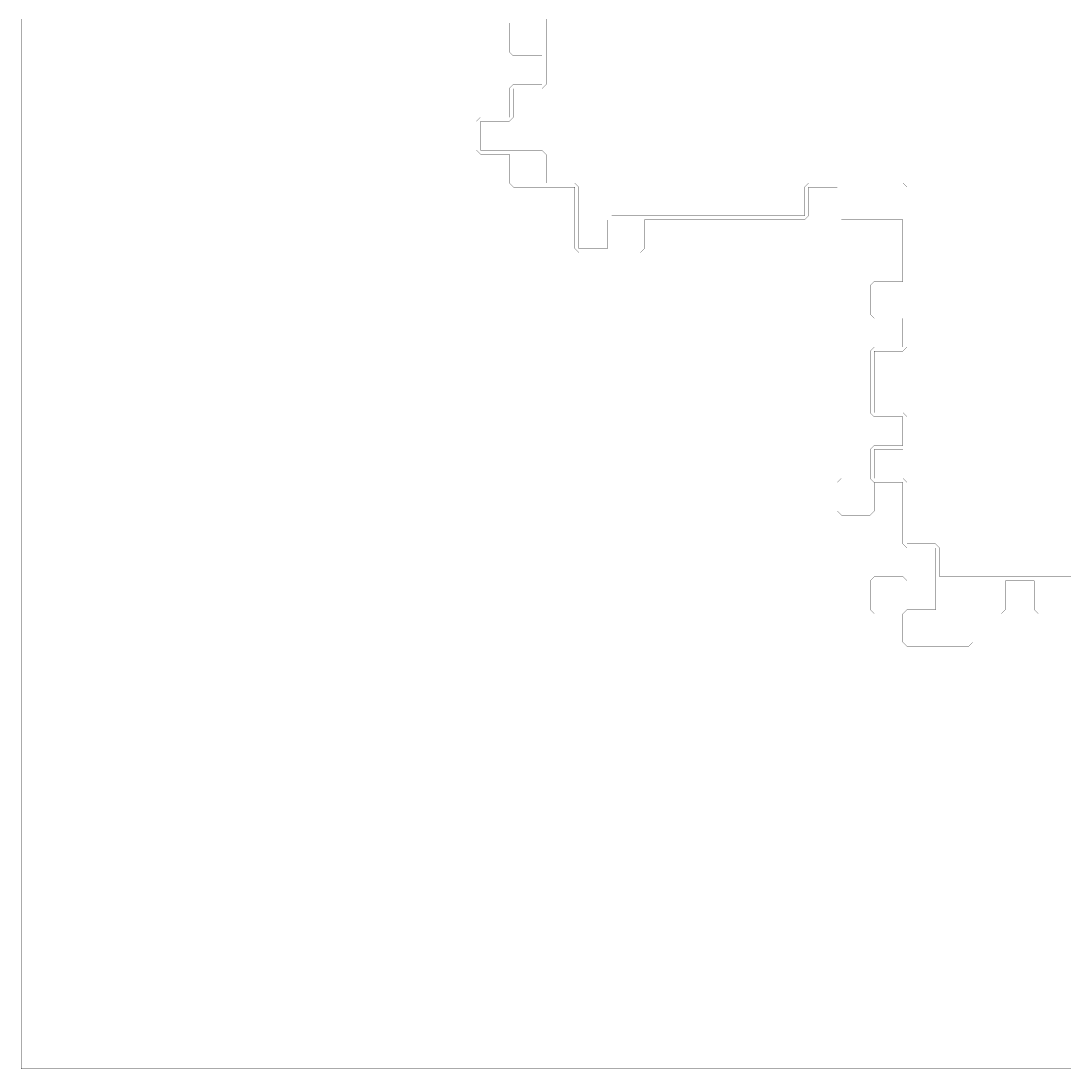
# Model space of a CAD drawing. Header units: metres. Extents: x 0 to 4990, y -4990 to 0.
# Drawn here: x 0 to 2495, y -4990 to -2495 of the extents above; entities that cross this region are included whole.
import ezdxf

# ---------------------------------------------------------------- set-up
doc = ezdxf.new("R2010")
doc.units = ezdxf.units.M
doc.layers.add('conductor', color=1, linetype='Continuous')
doc.layers.add('substrate', color=5, linetype='Continuous')

msp = doc.modelspace()

# ---------------------------------------------------------------- linework, layer by layer
at = {"layer": 'conductor', "const_width": 0.5}
msp.add_lwpolyline([(1250, -2490.234375), (1250, -2500), (1250, -2509.765625), (1250, -2519.53125), (1250, -2529.296875), (1250, -2539.0625), (1250, -2548.828125), (1250, -2558.59375), (1250, -2568.359375), (1250, -2578.125), (1250, -2587.890625), (1250, -2597.65625), (1250, -2607.421875), (1250, -2617.1875), (1250, -2626.953125), (1250, -2636.71875), (1250, -2646.484375), (1240.234375, -2656.25), (1230.46875, -2656.25), (1220.703125, -2656.25), (1210.9375, -2656.25), (1201.171875, -2656.25), (1191.40625, -2656.25), (1181.640625, -2656.25), (1171.875, -2656.25), (1171.875, -2666.015625), (1171.875, -2675.78125), (1171.875, -2685.546875), (1171.875, -2695.3125), (1171.875, -2705.078125), (1171.875, -2714.84375), (1171.875, -2724.609375), (1162.109375, -2734.375), (1152.34375, -2734.375), (1142.578125, -2734.375), (1132.8125, -2734.375), (1123.046875, -2734.375), (1113.28125, -2734.375), (1103.515625, -2734.375), (1093.75, -2734.375), (1093.75, -2744.140625), (1093.75, -2753.90625), (1093.75, -2763.671875), (1093.75, -2773.4375), (1093.75, -2783.203125), (1093.75, -2792.96875), (1093.75, -2802.734375), (1103.515625, -2802.734375), (1113.28125, -2802.734375), (1123.046875, -2802.734375), (1132.8125, -2802.734375), (1142.578125, -2802.734375), (1152.34375, -2802.734375), (1162.109375, -2802.734375), (1171.875, -2802.734375), (1181.640625, -2802.734375), (1191.40625, -2802.734375), (1201.171875, -2802.734375), (1210.9375, -2802.734375), (1220.703125, -2802.734375), (1230.46875, -2802.734375), (1240.234375, -2802.734375), (1250, -2812.5), (1250, -2822.265625), (1250, -2832.03125), (1250, -2841.796875), (1250, -2851.5625), (1250, -2861.328125), (1250, -2871.09375), (1250, -2880.859375), (1259.765625, -2880.859375), (1269.53125, -2880.859375), (1279.296875, -2880.859375), (1289.0625, -2880.859375), (1298.828125, -2880.859375), (1308.59375, -2880.859375), (1318.359375, -2880.859375), (1328.125, -2890.625), (1328.125, -2900.390625), (1328.125, -2910.15625), (1328.125, -2919.921875), (1328.125, -2929.6875), (1328.125, -2939.453125), (1328.125, -2949.21875), (1328.125, -2958.984375), (1328.125, -2968.75), (1328.125, -2978.515625), (1328.125, -2988.28125), (1328.125, -2998.046875), (1328.125, -3007.8125), (1328.125, -3017.578125), (1328.125, -3027.34375), (1328.125, -3037.109375), (1337.890625, -3037.109375), (1347.65625, -3037.109375), (1357.421875, -3037.109375), (1367.1875, -3037.109375), (1376.953125, -3037.109375), (1386.71875, -3037.109375), (1396.484375, -3037.109375), (1396.484375, -3027.34375), (1396.484375, -3017.578125), (1396.484375, -3007.8125), (1396.484375, -2998.046875), (1396.484375, -2988.28125), (1396.484375, -2978.515625), (1396.484375, -2968.75), (1406.25, -2958.984375), (1416.015625, -2958.984375), (1425.78125, -2958.984375), (1435.546875, -2958.984375), (1445.3125, -2958.984375), (1455.078125, -2958.984375), (1464.84375, -2958.984375), (1474.609375, -2958.984375), (1484.375, -2958.984375), (1494.140625, -2958.984375), (1503.90625, -2958.984375), (1513.671875, -2958.984375), (1523.4375, -2958.984375), (1533.203125, -2958.984375), (1542.96875, -2958.984375), (1552.734375, -2958.984375), (1562.5, -2958.984375), (1572.265625, -2958.984375), (1582.03125, -2958.984375), (1591.796875, -2958.984375), (1601.5625, -2958.984375), (1611.328125, -2958.984375), (1621.09375, -2958.984375), (1630.859375, -2958.984375), (1640.625, -2958.984375), (1650.390625, -2958.984375), (1660.15625, -2958.984375), (1669.921875, -2958.984375), (1679.6875, -2958.984375), (1689.453125, -2958.984375), (1699.21875, -2958.984375), (1708.984375, -2958.984375), (1718.75, -2958.984375), (1728.515625, -2958.984375), (1738.28125, -2958.984375), (1748.046875, -2958.984375), (1757.8125, -2958.984375), (1767.578125, -2958.984375), (1777.34375, -2958.984375), (1787.109375, -2958.984375), (1796.875, -2958.984375), (1806.640625, -2958.984375), (1816.40625, -2958.984375), (1826.171875, -2958.984375), (1835.9375, -2958.984375), (1845.703125, -2958.984375), (1855.46875, -2958.984375), (1865.234375, -2958.984375), (1865.234375, -2949.21875), (1865.234375, -2939.453125), (1865.234375, -2929.6875), (1865.234375, -2919.921875), (1865.234375, -2910.15625), (1865.234375, -2900.390625), (1865.234375, -2890.625), (1875, -2880.859375), (1884.765625, -2880.859375), (1894.53125, -2880.859375), (1904.296875, -2880.859375), (1914.0625, -2880.859375), (1923.828125, -2880.859375), (1933.59375, -2880.859375), (1943.359375, -2880.859375), (1953.125, -2880.859375), (1962.890625, -2880.859375), (1972.65625, -2880.859375), (1982.421875, -2880.859375), (1992.1875, -2880.859375), (2001.953125, -2880.859375), (2011.71875, -2880.859375), (2021.484375, -2880.859375), (2031.25, -2880.859375), (2041.015625, -2880.859375), (2050.78125, -2880.859375), (2060.546875, -2880.859375), (2070.3125, -2880.859375), (2080.078125, -2880.859375), (2089.84375, -2880.859375), (2099.609375, -2880.859375), (2109.375, -2890.625), (2109.375, -2900.390625), (2109.375, -2910.15625), (2109.375, -2919.921875), (2109.375, -2929.6875), (2109.375, -2939.453125), (2109.375, -2949.21875), (2109.375, -2958.984375), (2109.375, -2968.75), (2109.375, -2978.515625), (2109.375, -2988.28125), (2109.375, -2998.046875), (2109.375, -3007.8125), (2109.375, -3017.578125), (2109.375, -3027.34375), (2109.375, -3037.109375), (2109.375, -3046.875), (2109.375, -3056.640625), (2109.375, -3066.40625), (2109.375, -3076.171875), (2109.375, -3085.9375), (2109.375, -3095.703125), (2109.375, -3105.46875), (2109.375, -3115.234375), (2109.375, -3125), (2109.375, -3134.765625), (2109.375, -3144.53125), (2109.375, -3154.296875), (2109.375, -3164.0625), (2109.375, -3173.828125), (2109.375, -3183.59375), (2109.375, -3193.359375), (2109.375, -3203.125), (2109.375, -3212.890625), (2109.375, -3222.65625), (2109.375, -3232.421875), (2109.375, -3242.1875), (2109.375, -3251.953125), (2109.375, -3261.71875), (2109.375, -3271.484375), (2099.609375, -3281.25), (2089.84375, -3281.25), (2080.078125, -3281.25), (2070.3125, -3281.25), (2060.546875, -3281.25), (2050.78125, -3281.25), (2041.015625, -3281.25), (2031.25, -3281.25), (2031.25, -3291.015625), (2031.25, -3300.78125), (2031.25, -3310.546875), (2031.25, -3320.3125), (2031.25, -3330.078125), (2031.25, -3339.84375), (2031.25, -3349.609375), (2031.25, -3359.375), (2031.25, -3369.140625), (2031.25, -3378.90625), (2031.25, -3388.671875), (2031.25, -3398.4375), (2031.25, -3408.203125), (2031.25, -3417.96875), (2031.25, -3427.734375), (2041.015625, -3427.734375), (2050.78125, -3427.734375), (2060.546875, -3427.734375), (2070.3125, -3427.734375), (2080.078125, -3427.734375), (2089.84375, -3427.734375), (2099.609375, -3427.734375), (2109.375, -3437.5), (2109.375, -3447.265625), (2109.375, -3457.03125), (2109.375, -3466.796875), (2109.375, -3476.5625), (2109.375, -3486.328125), (2109.375, -3496.09375), (2109.375, -3505.859375), (2099.609375, -3515.625), (2089.84375, -3515.625), (2080.078125, -3515.625), (2070.3125, -3515.625), (2060.546875, -3515.625), (2050.78125, -3515.625), (2041.015625, -3515.625), (2031.25, -3515.625), (2031.25, -3525.390625), (2031.25, -3535.15625), (2031.25, -3544.921875), (2031.25, -3554.6875), (2031.25, -3564.453125), (2031.25, -3574.21875), (2031.25, -3583.984375), (2041.015625, -3583.984375), (2050.78125, -3583.984375), (2060.546875, -3583.984375), (2070.3125, -3583.984375), (2080.078125, -3583.984375), (2089.84375, -3583.984375), (2099.609375, -3583.984375), (2109.375, -3593.75), (2109.375, -3603.515625), (2109.375, -3613.28125), (2109.375, -3623.046875), (2109.375, -3632.8125), (2109.375, -3642.578125), (2109.375, -3652.34375), (2109.375, -3662.109375), (2109.375, -3671.875), (2109.375, -3681.640625), (2109.375, -3691.40625), (2109.375, -3701.171875), (2109.375, -3710.9375), (2109.375, -3720.703125), (2109.375, -3730.46875), (2109.375, -3740.234375), (2119.140625, -3740.234375), (2128.90625, -3740.234375), (2138.671875, -3740.234375), (2148.4375, -3740.234375), (2158.203125, -3740.234375), (2167.96875, -3740.234375), (2177.734375, -3740.234375), (2187.5, -3750), (2187.5, -3759.765625), (2187.5, -3769.53125), (2187.5, -3779.296875), (2187.5, -3789.0625), (2187.5, -3798.828125), (2187.5, -3808.59375), (2187.5, -3818.359375), (2197.265625, -3818.359375), (2207.03125, -3818.359375), (2216.796875, -3818.359375), (2226.5625, -3818.359375), (2236.328125, -3818.359375), (2246.09375, -3818.359375), (2255.859375, -3818.359375), (2265.625, -3818.359375), (2275.390625, -3818.359375), (2285.15625, -3818.359375), (2294.921875, -3818.359375), (2304.6875, -3818.359375), (2314.453125, -3818.359375), (2324.21875, -3818.359375), (2333.984375, -3818.359375), (2343.75, -3818.359375), (2353.515625, -3818.359375), (2363.28125, -3818.359375), (2373.046875, -3818.359375), (2382.8125, -3818.359375), (2392.578125, -3818.359375), (2402.34375, -3818.359375), (2412.109375, -3818.359375), (2421.875, -3818.359375), (2431.640625, -3818.359375), (2441.40625, -3818.359375), (2451.171875, -3818.359375), (2460.9375, -3818.359375), (2470.703125, -3818.359375), (2480.46875, -3818.359375), (2490.234375, -3818.359375), (2500, -3818.359375)], dxfattribs=at)
at = {"layer": 'substrate', "const_width": 0.5}
for points in [[(0, -2490.234375), (0, -2500), (0, -2509.765625), (0, -2519.53125), (0, -2529.296875), (0, -2539.0625), (0, -2548.828125), (0, -2558.59375), (0, -2568.359375), (0, -2578.125), (0, -2587.890625), (0, -2597.65625), (0, -2607.421875), (0, -2617.1875), (0, -2626.953125), (0, -2636.71875), (0, -2646.484375), (0, -2656.25), (0, -2666.015625), (0, -2675.78125), (0, -2685.546875), (0, -2695.3125), (0, -2705.078125), (0, -2714.84375), (0, -2724.609375), (0, -2734.375), (0, -2744.140625), (0, -2753.90625), (0, -2763.671875), (0, -2773.4375), (0, -2783.203125), (0, -2792.96875), (0, -2802.734375), (0, -2812.5), (0, -2822.265625), (0, -2832.03125), (0, -2841.796875), (0, -2851.5625), (0, -2861.328125), (0, -2871.09375), (0, -2880.859375), (0, -2890.625), (0, -2900.390625), (0, -2910.15625), (0, -2919.921875), (0, -2929.6875), (0, -2939.453125), (0, -2949.21875), (0, -2958.984375), (0, -2968.75), (0, -2978.515625), (0, -2988.28125), (0, -2998.046875), (0, -3007.8125), (0, -3017.578125), (0, -3027.34375), (0, -3037.109375), (0, -3046.875), (0, -3056.640625), (0, -3066.40625), (0, -3076.171875), (0, -3085.9375), (0, -3095.703125), (0, -3105.46875), (0, -3115.234375), (0, -3125), (0, -3134.765625), (0, -3144.53125), (0, -3154.296875), (0, -3164.0625), (0, -3173.828125), (0, -3183.59375), (0, -3193.359375), (0, -3203.125), (0, -3212.890625), (0, -3222.65625), (0, -3232.421875), (0, -3242.1875), (0, -3251.953125), (0, -3261.71875), (0, -3271.484375), (0, -3281.25), (0, -3291.015625), (0, -3300.78125), (0, -3310.546875), (0, -3320.3125), (0, -3330.078125), (0, -3339.84375), (0, -3349.609375), (0, -3359.375), (0, -3369.140625), (0, -3378.90625), (0, -3388.671875), (0, -3398.4375), (0, -3408.203125), (0, -3417.96875), (0, -3427.734375), (0, -3437.5), (0, -3447.265625), (0, -3457.03125), (0, -3466.796875), (0, -3476.5625), (0, -3486.328125), (0, -3496.09375), (0, -3505.859375), (0, -3515.625), (0, -3525.390625), (0, -3535.15625), (0, -3544.921875), (0, -3554.6875), (0, -3564.453125), (0, -3574.21875), (0, -3583.984375), (0, -3593.75), (0, -3603.515625), (0, -3613.28125), (0, -3623.046875), (0, -3632.8125), (0, -3642.578125), (0, -3652.34375), (0, -3662.109375), (0, -3671.875), (0, -3681.640625), (0, -3691.40625), (0, -3701.171875), (0, -3710.9375), (0, -3720.703125), (0, -3730.46875), (0, -3740.234375), (0, -3750), (0, -3759.765625), (0, -3769.53125), (0, -3779.296875), (0, -3789.0625), (0, -3798.828125), (0, -3808.59375), (0, -3818.359375), (0, -3828.125), (0, -3837.890625), (0, -3847.65625), (0, -3857.421875), (0, -3867.1875), (0, -3876.953125), (0, -3886.71875), (0, -3896.484375), (0, -3906.25), (0, -3916.015625), (0, -3925.78125), (0, -3935.546875), (0, -3945.3125), (0, -3955.078125), (0, -3964.84375), (0, -3974.609375), (0, -3984.375), (0, -3994.140625), (0, -4003.90625), (0, -4013.671875), (0, -4023.4375), (0, -4033.203125), (0, -4042.96875), (0, -4052.734375), (0, -4062.5), (0, -4072.265625), (0, -4082.03125), (0, -4091.796875), (0, -4101.5625), (0, -4111.328125), (0, -4121.09375), (0, -4130.859375), (0, -4140.625), (0, -4150.390625), (0, -4160.15625), (0, -4169.921875), (0, -4179.6875), (0, -4189.453125), (0, -4199.21875), (0, -4208.984375), (0, -4218.75), (0, -4228.515625), (0, -4238.28125), (0, -4248.046875), (0, -4257.8125), (0, -4267.578125), (0, -4277.34375), (0, -4287.109375), (0, -4296.875), (0, -4306.640625), (0, -4316.40625), (0, -4326.171875), (0, -4335.9375), (0, -4345.703125), (0, -4355.46875), (0, -4365.234375), (0, -4375), (0, -4384.765625), (0, -4394.53125), (0, -4404.296875), (0, -4414.0625), (0, -4423.828125), (0, -4433.59375), (0, -4443.359375), (0, -4453.125), (0, -4462.890625), (0, -4472.65625), (0, -4482.421875), (0, -4492.1875), (0, -4501.953125), (0, -4511.71875), (0, -4521.484375), (0, -4531.25), (0, -4541.015625), (0, -4550.78125), (0, -4560.546875), (0, -4570.3125), (0, -4580.078125), (0, -4589.84375), (0, -4599.609375), (0, -4609.375), (0, -4619.140625), (0, -4628.90625), (0, -4638.671875), (0, -4648.4375), (0, -4658.203125), (0, -4667.96875), (0, -4677.734375), (0, -4687.5), (0, -4697.265625), (0, -4707.03125), (0, -4716.796875), (0, -4726.5625), (0, -4736.328125), (0, -4746.09375), (0, -4755.859375), (0, -4765.625), (0, -4775.390625), (0, -4785.15625), (0, -4794.921875), (0, -4804.6875), (0, -4814.453125), (0, -4824.21875), (0, -4833.984375), (0, -4843.75), (0, -4853.515625), (0, -4863.28125), (0, -4873.046875), (0, -4882.8125), (0, -4892.578125), (0, -4902.34375), (0, -4912.109375), (0, -4921.875), (0, -4931.640625), (0, -4941.40625), (0, -4951.171875), (0, -4960.9375), (0, -4970.703125), (0, -4980.46875), (0, -4990.234375), (9.765625, -4990.234375), (19.53125, -4990.234375), (29.296875, -4990.234375), (39.0625, -4990.234375), (48.828125, -4990.234375), (58.59375, -4990.234375), (68.359375, -4990.234375), (78.125, -4990.234375), (87.890625, -4990.234375), (97.65625, -4990.234375), (107.421875, -4990.234375), (117.1875, -4990.234375), (126.953125, -4990.234375), (136.71875, -4990.234375), (146.484375, -4990.234375), (156.25, -4990.234375), (166.015625, -4990.234375), (175.78125, -4990.234375), (185.546875, -4990.234375), (195.3125, -4990.234375), (205.078125, -4990.234375), (214.84375, -4990.234375), (224.609375, -4990.234375), (234.375, -4990.234375), (244.140625, -4990.234375), (253.90625, -4990.234375), (263.671875, -4990.234375), (273.4375, -4990.234375), (283.203125, -4990.234375), (292.96875, -4990.234375), (302.734375, -4990.234375), (312.5, -4990.234375), (322.265625, -4990.234375), (332.03125, -4990.234375), (341.796875, -4990.234375), (351.5625, -4990.234375), (361.328125, -4990.234375), (371.09375, -4990.234375), (380.859375, -4990.234375), (390.625, -4990.234375), (400.390625, -4990.234375), (410.15625, -4990.234375), (419.921875, -4990.234375), (429.6875, -4990.234375), (439.453125, -4990.234375), (449.21875, -4990.234375), (458.984375, -4990.234375), (468.75, -4990.234375), (478.515625, -4990.234375), (488.28125, -4990.234375), (498.046875, -4990.234375), (507.8125, -4990.234375), (517.578125, -4990.234375), (527.34375, -4990.234375), (537.109375, -4990.234375), (546.875, -4990.234375), (556.640625, -4990.234375), (566.40625, -4990.234375), (576.171875, -4990.234375), (585.9375, -4990.234375), (595.703125, -4990.234375), (605.46875, -4990.234375), (615.234375, -4990.234375), (625, -4990.234375), (634.765625, -4990.234375), (644.53125, -4990.234375), (654.296875, -4990.234375), (664.0625, -4990.234375), (673.828125, -4990.234375), (683.59375, -4990.234375), (693.359375, -4990.234375), (703.125, -4990.234375), (712.890625, -4990.234375), (722.65625, -4990.234375), (732.421875, -4990.234375), (742.1875, -4990.234375), (751.953125, -4990.234375), (761.71875, -4990.234375), (771.484375, -4990.234375), (781.25, -4990.234375), (791.015625, -4990.234375), (800.78125, -4990.234375), (810.546875, -4990.234375), (820.3125, -4990.234375), (830.078125, -4990.234375), (839.84375, -4990.234375), (849.609375, -4990.234375), (859.375, -4990.234375), (869.140625, -4990.234375), (878.90625, -4990.234375), (888.671875, -4990.234375), (898.4375, -4990.234375), (908.203125, -4990.234375), (917.96875, -4990.234375), (927.734375, -4990.234375), (937.5, -4990.234375), (947.265625, -4990.234375), (957.03125, -4990.234375), (966.796875, -4990.234375), (976.5625, -4990.234375), (986.328125, -4990.234375), (996.09375, -4990.234375), (1005.859375, -4990.234375), (1015.625, -4990.234375), (1025.390625, -4990.234375), (1035.15625, -4990.234375), (1044.921875, -4990.234375), (1054.6875, -4990.234375), (1064.453125, -4990.234375), (1074.21875, -4990.234375), (1083.984375, -4990.234375), (1093.75, -4990.234375), (1103.515625, -4990.234375), (1113.28125, -4990.234375), (1123.046875, -4990.234375), (1132.8125, -4990.234375), (1142.578125, -4990.234375), (1152.34375, -4990.234375), (1162.109375, -4990.234375), (1171.875, -4990.234375), (1181.640625, -4990.234375), (1191.40625, -4990.234375), (1201.171875, -4990.234375), (1210.9375, -4990.234375), (1220.703125, -4990.234375), (1230.46875, -4990.234375), (1240.234375, -4990.234375), (1250, -4990.234375), (1259.765625, -4990.234375), (1269.53125, -4990.234375), (1279.296875, -4990.234375), (1289.0625, -4990.234375), (1298.828125, -4990.234375), (1308.59375, -4990.234375), (1318.359375, -4990.234375), (1328.125, -4990.234375), (1337.890625, -4990.234375), (1347.65625, -4990.234375), (1357.421875, -4990.234375), (1367.1875, -4990.234375), (1376.953125, -4990.234375), (1386.71875, -4990.234375), (1396.484375, -4990.234375), (1406.25, -4990.234375), (1416.015625, -4990.234375), (1425.78125, -4990.234375), (1435.546875, -4990.234375), (1445.3125, -4990.234375), (1455.078125, -4990.234375), (1464.84375, -4990.234375), (1474.609375, -4990.234375), (1484.375, -4990.234375), (1494.140625, -4990.234375), (1503.90625, -4990.234375), (1513.671875, -4990.234375), (1523.4375, -4990.234375), (1533.203125, -4990.234375), (1542.96875, -4990.234375), (1552.734375, -4990.234375), (1562.5, -4990.234375), (1572.265625, -4990.234375), (1582.03125, -4990.234375), (1591.796875, -4990.234375), (1601.5625, -4990.234375), (1611.328125, -4990.234375), (1621.09375, -4990.234375), (1630.859375, -4990.234375), (1640.625, -4990.234375), (1650.390625, -4990.234375), (1660.15625, -4990.234375), (1669.921875, -4990.234375), (1679.6875, -4990.234375), (1689.453125, -4990.234375), (1699.21875, -4990.234375), (1708.984375, -4990.234375), (1718.75, -4990.234375), (1728.515625, -4990.234375), (1738.28125, -4990.234375), (1748.046875, -4990.234375), (1757.8125, -4990.234375), (1767.578125, -4990.234375), (1777.34375, -4990.234375), (1787.109375, -4990.234375), (1796.875, -4990.234375), (1806.640625, -4990.234375), (1816.40625, -4990.234375), (1826.171875, -4990.234375), (1835.9375, -4990.234375), (1845.703125, -4990.234375), (1855.46875, -4990.234375), (1865.234375, -4990.234375), (1875, -4990.234375), (1884.765625, -4990.234375), (1894.53125, -4990.234375), (1904.296875, -4990.234375), (1914.0625, -4990.234375), (1923.828125, -4990.234375), (1933.59375, -4990.234375), (1943.359375, -4990.234375), (1953.125, -4990.234375), (1962.890625, -4990.234375), (1972.65625, -4990.234375), (1982.421875, -4990.234375), (1992.1875, -4990.234375), (2001.953125, -4990.234375), (2011.71875, -4990.234375), (2021.484375, -4990.234375), (2031.25, -4990.234375), (2041.015625, -4990.234375), (2050.78125, -4990.234375), (2060.546875, -4990.234375), (2070.3125, -4990.234375), (2080.078125, -4990.234375), (2089.84375, -4990.234375), (2099.609375, -4990.234375), (2109.375, -4990.234375), (2119.140625, -4990.234375), (2128.90625, -4990.234375), (2138.671875, -4990.234375), (2148.4375, -4990.234375), (2158.203125, -4990.234375), (2167.96875, -4990.234375), (2177.734375, -4990.234375), (2187.5, -4990.234375), (2197.265625, -4990.234375), (2207.03125, -4990.234375), (2216.796875, -4990.234375), (2226.5625, -4990.234375), (2236.328125, -4990.234375), (2246.09375, -4990.234375), (2255.859375, -4990.234375), (2265.625, -4990.234375), (2275.390625, -4990.234375), (2285.15625, -4990.234375), (2294.921875, -4990.234375), (2304.6875, -4990.234375), (2314.453125, -4990.234375), (2324.21875, -4990.234375), (2333.984375, -4990.234375), (2343.75, -4990.234375), (2353.515625, -4990.234375), (2363.28125, -4990.234375), (2373.046875, -4990.234375), (2382.8125, -4990.234375), (2392.578125, -4990.234375), (2402.34375, -4990.234375), (2412.109375, -4990.234375), (2421.875, -4990.234375), (2431.640625, -4990.234375), (2441.40625, -4990.234375), (2451.171875, -4990.234375), (2460.9375, -4990.234375), (2470.703125, -4990.234375), (2480.46875, -4990.234375), (2490.234375, -4990.234375), (2500, -4990.234375)], [(2500, -3906.25), (2490.234375, -3906.25), (2480.46875, -3906.25), (2470.703125, -3906.25), (2460.9375, -3906.25), (2451.171875, -3906.25), (2441.40625, -3906.25), (2431.640625, -3906.25), (2421.875, -3906.25), (2412.109375, -3896.484375), (2412.109375, -3886.71875), (2412.109375, -3876.953125), (2412.109375, -3867.1875), (2412.109375, -3857.421875), (2412.109375, -3847.65625), (2412.109375, -3837.890625), (2412.109375, -3828.125), (2402.34375, -3828.125), (2392.578125, -3828.125), (2382.8125, -3828.125), (2373.046875, -3828.125), (2363.28125, -3828.125), (2353.515625, -3828.125), (2343.75, -3828.125), (2343.75, -3837.890625), (2343.75, -3847.65625), (2343.75, -3857.421875), (2343.75, -3867.1875), (2343.75, -3876.953125), (2343.75, -3886.71875), (2343.75, -3896.484375), (2333.984375, -3906.25), (2324.21875, -3906.25), (2314.453125, -3906.25), (2304.6875, -3906.25), (2294.921875, -3906.25), (2285.15625, -3906.25), (2275.390625, -3906.25), (2265.625, -3906.25), (2265.625, -3916.015625), (2265.625, -3925.78125), (2265.625, -3935.546875), (2265.625, -3945.3125), (2265.625, -3955.078125), (2265.625, -3964.84375), (2265.625, -3974.609375), (2255.859375, -3984.375), (2246.09375, -3984.375), (2236.328125, -3984.375), (2226.5625, -3984.375), (2216.796875, -3984.375), (2207.03125, -3984.375), (2197.265625, -3984.375), (2187.5, -3984.375), (2177.734375, -3984.375), (2167.96875, -3984.375), (2158.203125, -3984.375), (2148.4375, -3984.375), (2138.671875, -3984.375), (2128.90625, -3984.375), (2119.140625, -3984.375), (2109.375, -3984.375), (2099.609375, -3974.609375), (2099.609375, -3964.84375), (2099.609375, -3955.078125), (2099.609375, -3945.3125), (2099.609375, -3935.546875), (2099.609375, -3925.78125), (2099.609375, -3916.015625), (2099.609375, -3906.25), (2109.375, -3896.484375), (2119.140625, -3896.484375), (2128.90625, -3896.484375), (2138.671875, -3896.484375), (2148.4375, -3896.484375), (2158.203125, -3896.484375), (2167.96875, -3896.484375), (2177.734375, -3896.484375), (2177.734375, -3886.71875), (2177.734375, -3876.953125), (2177.734375, -3867.1875), (2177.734375, -3857.421875), (2177.734375, -3847.65625), (2177.734375, -3837.890625), (2177.734375, -3828.125), (2177.734375, -3818.359375), (2177.734375, -3808.59375), (2177.734375, -3798.828125), (2177.734375, -3789.0625), (2177.734375, -3779.296875), (2177.734375, -3769.53125), (2177.734375, -3759.765625), (2177.734375, -3750), (2167.96875, -3750), (2158.203125, -3750), (2148.4375, -3750), (2138.671875, -3750), (2128.90625, -3750), (2119.140625, -3750), (2109.375, -3750), (2099.609375, -3740.234375), (2099.609375, -3730.46875), (2099.609375, -3720.703125), (2099.609375, -3710.9375), (2099.609375, -3701.171875), (2099.609375, -3691.40625), (2099.609375, -3681.640625), (2099.609375, -3671.875), (2099.609375, -3662.109375), (2099.609375, -3652.34375), (2099.609375, -3642.578125), (2099.609375, -3632.8125), (2099.609375, -3623.046875), (2099.609375, -3613.28125), (2099.609375, -3603.515625), (2099.609375, -3593.75), (2089.84375, -3593.75), (2080.078125, -3593.75), (2070.3125, -3593.75), (2060.546875, -3593.75), (2050.78125, -3593.75), (2041.015625, -3593.75), (2031.25, -3593.75), (2021.484375, -3583.984375), (2021.484375, -3574.21875), (2021.484375, -3564.453125), (2021.484375, -3554.6875), (2021.484375, -3544.921875), (2021.484375, -3535.15625), (2021.484375, -3525.390625), (2021.484375, -3515.625), (2031.25, -3505.859375), (2041.015625, -3505.859375), (2050.78125, -3505.859375), (2060.546875, -3505.859375), (2070.3125, -3505.859375), (2080.078125, -3505.859375), (2089.84375, -3505.859375), (2099.609375, -3505.859375), (2099.609375, -3496.09375), (2099.609375, -3486.328125), (2099.609375, -3476.5625), (2099.609375, -3466.796875), (2099.609375, -3457.03125), (2099.609375, -3447.265625), (2099.609375, -3437.5), (2089.84375, -3437.5), (2080.078125, -3437.5), (2070.3125, -3437.5), (2060.546875, -3437.5), (2050.78125, -3437.5), (2041.015625, -3437.5), (2031.25, -3437.5), (2021.484375, -3427.734375), (2021.484375, -3417.96875), (2021.484375, -3408.203125), (2021.484375, -3398.4375), (2021.484375, -3388.671875), (2021.484375, -3378.90625), (2021.484375, -3369.140625), (2021.484375, -3359.375), (2021.484375, -3349.609375), (2021.484375, -3339.84375), (2021.484375, -3330.078125), (2021.484375, -3320.3125), (2021.484375, -3310.546875), (2021.484375, -3300.78125), (2021.484375, -3291.015625), (2021.484375, -3281.25), (2031.25, -3271.484375), (2041.015625, -3271.484375), (2050.78125, -3271.484375), (2060.546875, -3271.484375), (2070.3125, -3271.484375), (2080.078125, -3271.484375), (2089.84375, -3271.484375), (2099.609375, -3271.484375), (2099.609375, -3261.71875), (2099.609375, -3251.953125), (2099.609375, -3242.1875), (2099.609375, -3232.421875), (2099.609375, -3222.65625), (2099.609375, -3212.890625), (2099.609375, -3203.125), (2089.84375, -3203.125), (2080.078125, -3203.125), (2070.3125, -3203.125), (2060.546875, -3203.125), (2050.78125, -3203.125), (2041.015625, -3203.125), (2031.25, -3203.125), (2021.484375, -3193.359375), (2021.484375, -3183.59375), (2021.484375, -3173.828125), (2021.484375, -3164.0625), (2021.484375, -3154.296875), (2021.484375, -3144.53125), (2021.484375, -3134.765625), (2021.484375, -3125), (2031.25, -3115.234375), (2041.015625, -3115.234375), (2050.78125, -3115.234375), (2060.546875, -3115.234375), (2070.3125, -3115.234375), (2080.078125, -3115.234375), (2089.84375, -3115.234375), (2099.609375, -3115.234375), (2099.609375, -3105.46875), (2099.609375, -3095.703125), (2099.609375, -3085.9375), (2099.609375, -3076.171875), (2099.609375, -3066.40625), (2099.609375, -3056.640625), (2099.609375, -3046.875), (2099.609375, -3037.109375), (2099.609375, -3027.34375), (2099.609375, -3017.578125), (2099.609375, -3007.8125), (2099.609375, -2998.046875), (2099.609375, -2988.28125), (2099.609375, -2978.515625), (2099.609375, -2968.75), (2089.84375, -2968.75), (2080.078125, -2968.75), (2070.3125, -2968.75), (2060.546875, -2968.75), (2050.78125, -2968.75), (2041.015625, -2968.75), (2031.25, -2968.75), (2021.484375, -2968.75), (2011.71875, -2968.75), (2001.953125, -2968.75), (1992.1875, -2968.75), (1982.421875, -2968.75), (1972.65625, -2968.75), (1962.890625, -2968.75), (1953.125, -2968.75), (1943.359375, -2958.984375), (1943.359375, -2949.21875), (1943.359375, -2939.453125), (1943.359375, -2929.6875), (1943.359375, -2919.921875), (1943.359375, -2910.15625), (1943.359375, -2900.390625), (1943.359375, -2890.625), (1933.59375, -2890.625), (1923.828125, -2890.625), (1914.0625, -2890.625), (1904.296875, -2890.625), (1894.53125, -2890.625), (1884.765625, -2890.625), (1875, -2890.625), (1875, -2900.390625), (1875, -2910.15625), (1875, -2919.921875), (1875, -2929.6875), (1875, -2939.453125), (1875, -2949.21875), (1875, -2958.984375), (1865.234375, -2968.75), (1855.46875, -2968.75), (1845.703125, -2968.75), (1835.9375, -2968.75), (1826.171875, -2968.75), (1816.40625, -2968.75), (1806.640625, -2968.75), (1796.875, -2968.75), (1787.109375, -2968.75), (1777.34375, -2968.75), (1767.578125, -2968.75), (1757.8125, -2968.75), (1748.046875, -2968.75), (1738.28125, -2968.75), (1728.515625, -2968.75), (1718.75, -2968.75), (1708.984375, -2968.75), (1699.21875, -2968.75), (1689.453125, -2968.75), (1679.6875, -2968.75), (1669.921875, -2968.75), (1660.15625, -2968.75), (1650.390625, -2968.75), (1640.625, -2968.75), (1630.859375, -2968.75), (1621.09375, -2968.75), (1611.328125, -2968.75), (1601.5625, -2968.75), (1591.796875, -2968.75), (1582.03125, -2968.75), (1572.265625, -2968.75), (1562.5, -2968.75), (1552.734375, -2968.75), (1542.96875, -2968.75), (1533.203125, -2968.75), (1523.4375, -2968.75), (1513.671875, -2968.75), (1503.90625, -2968.75), (1494.140625, -2968.75), (1484.375, -2968.75), (1484.375, -2978.515625), (1484.375, -2988.28125), (1484.375, -2998.046875), (1484.375, -3007.8125), (1484.375, -3017.578125), (1484.375, -3027.34375), (1484.375, -3037.109375), (1474.609375, -3046.875), (1464.84375, -3046.875), (1455.078125, -3046.875), (1445.3125, -3046.875), (1435.546875, -3046.875), (1425.78125, -3046.875), (1416.015625, -3046.875), (1406.25, -3046.875), (1396.484375, -3046.875), (1386.71875, -3046.875), (1376.953125, -3046.875), (1367.1875, -3046.875), (1357.421875, -3046.875), (1347.65625, -3046.875), (1337.890625, -3046.875), (1328.125, -3046.875), (1318.359375, -3037.109375), (1318.359375, -3027.34375), (1318.359375, -3017.578125), (1318.359375, -3007.8125), (1318.359375, -2998.046875), (1318.359375, -2988.28125), (1318.359375, -2978.515625), (1318.359375, -2968.75), (1318.359375, -2958.984375), (1318.359375, -2949.21875), (1318.359375, -2939.453125), (1318.359375, -2929.6875), (1318.359375, -2919.921875), (1318.359375, -2910.15625), (1318.359375, -2900.390625), (1318.359375, -2890.625), (1308.59375, -2890.625), (1298.828125, -2890.625), (1289.0625, -2890.625), (1279.296875, -2890.625), (1269.53125, -2890.625), (1259.765625, -2890.625), (1250, -2890.625), (1240.234375, -2890.625), (1230.46875, -2890.625), (1220.703125, -2890.625), (1210.9375, -2890.625), (1201.171875, -2890.625), (1191.40625, -2890.625), (1181.640625, -2890.625), (1171.875, -2890.625), (1162.109375, -2880.859375), (1162.109375, -2871.09375), (1162.109375, -2861.328125), (1162.109375, -2851.5625), (1162.109375, -2841.796875), (1162.109375, -2832.03125), (1162.109375, -2822.265625), (1162.109375, -2812.5), (1152.34375, -2812.5), (1142.578125, -2812.5), (1132.8125, -2812.5), (1123.046875, -2812.5), (1113.28125, -2812.5), (1103.515625, -2812.5), (1093.75, -2812.5), (1083.984375, -2802.734375), (1083.984375, -2792.96875), (1083.984375, -2783.203125), (1083.984375, -2773.4375), (1083.984375, -2763.671875), (1083.984375, -2753.90625), (1083.984375, -2744.140625), (1083.984375, -2734.375), (1093.75, -2724.609375), (1103.515625, -2724.609375), (1113.28125, -2724.609375), (1123.046875, -2724.609375), (1132.8125, -2724.609375), (1142.578125, -2724.609375), (1152.34375, -2724.609375), (1162.109375, -2724.609375), (1162.109375, -2714.84375), (1162.109375, -2705.078125), (1162.109375, -2695.3125), (1162.109375, -2685.546875), (1162.109375, -2675.78125), (1162.109375, -2666.015625), (1162.109375, -2656.25), (1171.875, -2646.484375), (1181.640625, -2646.484375), (1191.40625, -2646.484375), (1201.171875, -2646.484375), (1210.9375, -2646.484375), (1220.703125, -2646.484375), (1230.46875, -2646.484375), (1240.234375, -2646.484375), (1240.234375, -2636.71875), (1240.234375, -2626.953125), (1240.234375, -2617.1875), (1240.234375, -2607.421875), (1240.234375, -2597.65625), (1240.234375, -2587.890625), (1240.234375, -2578.125), (1230.46875, -2578.125), (1220.703125, -2578.125), (1210.9375, -2578.125), (1201.171875, -2578.125), (1191.40625, -2578.125), (1181.640625, -2578.125), (1171.875, -2578.125), (1162.109375, -2568.359375), (1162.109375, -2558.59375), (1162.109375, -2548.828125), (1162.109375, -2539.0625), (1162.109375, -2529.296875), (1162.109375, -2519.53125), (1162.109375, -2509.765625), (1162.109375, -2500), (1171.875, -2490.234375)]]:
    msp.add_lwpolyline(points, dxfattribs=at)
for points in [[(1943.359375, -3593.75), (1953.125, -3583.984375), (1962.890625, -3583.984375), (1972.65625, -3583.984375), (1982.421875, -3583.984375), (1992.1875, -3583.984375), (2001.953125, -3583.984375), (2011.71875, -3583.984375), (2021.484375, -3583.984375), (2031.25, -3593.75), (2031.25, -3603.515625), (2031.25, -3613.28125), (2031.25, -3623.046875), (2031.25, -3632.8125), (2031.25, -3642.578125), (2031.25, -3652.34375), (2031.25, -3662.109375), (2021.484375, -3671.875), (2011.71875, -3671.875), (2001.953125, -3671.875), (1992.1875, -3671.875), (1982.421875, -3671.875), (1972.65625, -3671.875), (1962.890625, -3671.875), (1953.125, -3671.875), (1943.359375, -3662.109375), (1943.359375, -3652.34375), (1943.359375, -3642.578125), (1943.359375, -3632.8125), (1943.359375, -3623.046875), (1943.359375, -3613.28125), (1943.359375, -3603.515625)], [(2021.484375, -3828.125), (2031.25, -3818.359375), (2041.015625, -3818.359375), (2050.78125, -3818.359375), (2060.546875, -3818.359375), (2070.3125, -3818.359375), (2080.078125, -3818.359375), (2089.84375, -3818.359375), (2099.609375, -3818.359375), (2109.375, -3828.125), (2109.375, -3837.890625), (2109.375, -3847.65625), (2109.375, -3857.421875), (2109.375, -3867.1875), (2109.375, -3876.953125), (2109.375, -3886.71875), (2109.375, -3896.484375), (2099.609375, -3906.25), (2089.84375, -3906.25), (2080.078125, -3906.25), (2070.3125, -3906.25), (2060.546875, -3906.25), (2050.78125, -3906.25), (2041.015625, -3906.25), (2031.25, -3906.25), (2021.484375, -3896.484375), (2021.484375, -3886.71875), (2021.484375, -3876.953125), (2021.484375, -3867.1875), (2021.484375, -3857.421875), (2021.484375, -3847.65625), (2021.484375, -3837.890625)]]:
    msp.add_lwpolyline(points, close=True, dxfattribs=at)

doc.saveas('drawing.dxf')
